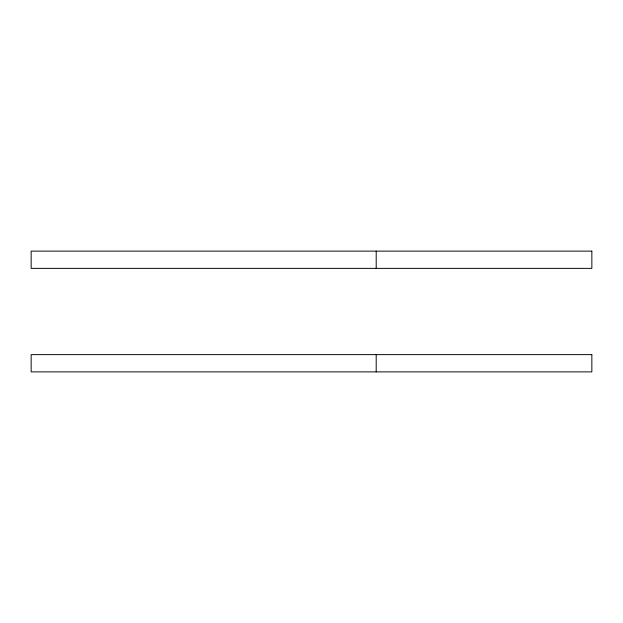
<?xml version="1.0" encoding="UTF-8"?>
<svg xmlns="http://www.w3.org/2000/svg" width="623" height="623" viewBox="0 0 623 623"><rect width="100%" height="100%" fill="white"/><g stroke="black" fill="none" stroke-linecap="round" stroke-linejoin="round"><path stroke-width="0.93" d="M376.199 251.116L376.199 268.373M376.199 354.627L376.199 371.884M591.85 251.116L31.15 251.116L31.15 268.373L591.85 268.373L591.85 251.116M591.85 354.627L31.15 354.627L31.15 371.884L591.85 371.884L591.85 354.627"/></g></svg>
